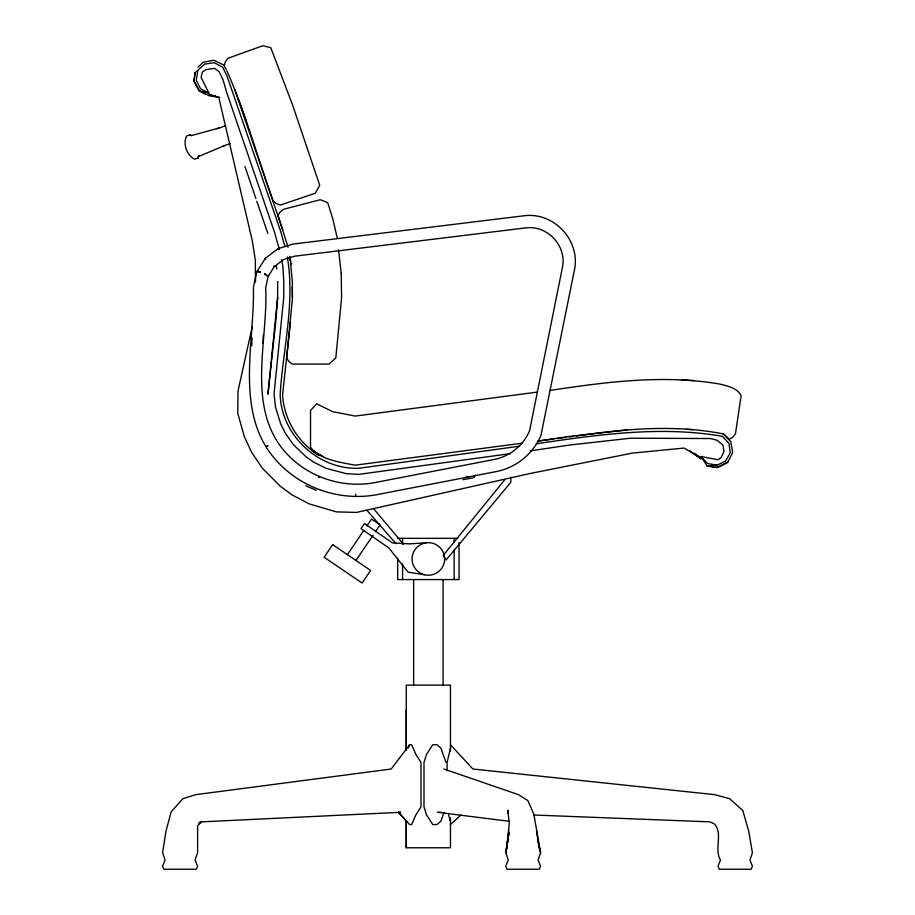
<?xml version="1.0" encoding="UTF-8"?>
<svg xmlns="http://www.w3.org/2000/svg" width="915" height="915" viewBox="0 0 915 915"><rect width="100%" height="100%" fill="white"/><g stroke="black" fill="none" stroke-linecap="round" stroke-linejoin="round"><path stroke-width="1.37" d="M406.26 709.8L406.26 750.163L406.26 685.129L450.454 685.129L450.454 751.055M292.32 297.615L292.354 280.596M277.6 298.45L277.6 297.592L267.946 394.228L275.77 321.554L277.6 298.45L277.657 281.568L277.657 282.415M355.638 495.793L355.649 494.317M694.222 453.154L700.959 458.072L684.145 448.064L632.254 453.119L530.311 473.444L356.473 512.423L336.388 511.874L309.281 503.913L292.114 494.958L280.15 486.117L262.399 468.228L251.888 452.765L244.397 436.855L237.763 413.328L238.003 391.048L252.197 326.987M255.502 281.992L255.342 260.203L252.334 240.988L218.788 97.448L208.952 94.737L215.7 95.858M506.773 848.651L509.255 823.649L507.848 810.244L508.351 814.247M292.48 297.878L286.704 357.948L288.671 361.265L292.228 364.079L329.057 364.079L335.805 357.948L341.581 297.821L341.204 273.265M290.455 321.817L282.586 394.937C283.993 419.447 297.924 442.414 318.797 455.27M284.897 246.432L280.47 230.763L226.897 75.705L222.654 67.15L214.179 62.712L204.708 64.084L195.009 72.754L194.037 81.241L199.31 90.905L205.612 94.188M195.009 72.754L194.026 81.252L199.31 90.905L208.952 93.17L201.117 77.375L202.284 72.205L205.932 69.586L214.522 68.328L219.062 71.656L223.008 79.719L226.828 92.873L274.614 232.57L279.361 249.418M443.969 769.023L518.485 794.666L527.875 800.625L533.834 814.178L540.582 852.677L538.1 860.043L540.582 866.185L539.347 869.25L507.024 869.25L505.789 866.185L508.271 860.043L505.789 852.677L508.729 831.197M506.899 848.651L507.287 845.963M507.871 841.937L508.26 839.249M508.832 835.223L509.22 832.536L508.74 835.223M252.06 337.829L251.762 345.801M505.789 852.677L508.282 837.911M197.857 70.752L196.245 80.165L200.477 88.732L208.952 93.17M263.108 343.228L263.245 335.245M268.152 276.376L265.693 287.733C268.324 342.473 244.648 410.4 288.236 455.293C310.311 477.973 343.4 488.404 374.498 482.663L494.432 459.433C509.975 456.31 523.437 445.331 529.591 430.713L562.519 266.974C566.694 245.712 547.445 225.193 525.976 227.858L294.653 256.189L283.524 259.608L274.317 266.642L268.118 276.422L264.504 273.722L268.118 276.422M318.82 477.447L319.038 476.658L318.832 477.436M450.454 748.115L447.103 762.458L447.103 770.773M198.807 155.401L197.857 158.055L194.54 159.199C186.649 155.081 182.863 144.101 186.534 135.992L189.851 134.848L191.395 135.614L218.971 128.031M443.924 812.646L440.904 821.178L437.015 824.541L432.761 824.541L426.539 814.968L423.988 806.847L423.988 762.458L426.539 754.337L432.761 744.753L437.015 744.753L440.904 748.115L445.994 762.458M408.204 748.115L409.611 744.753L411.624 744.753L415.833 754.337L421.003 762.458L421.003 806.847L415.833 814.968L411.624 824.541L409.611 824.541L398.425 812.291L400.701 812.291L201.552 821.864L198.601 823.957L200.133 822.036L197.594 825.993L197.606 852.677L195.101 860.043L197.606 866.185L196.359 869.25L163.842 869.25L162.596 866.185L165.089 860.043L162.596 852.677L165.958 831.197L171.174 811.834L182.886 798.704L195.684 794.666L391.174 769.023L409.611 744.753M474.05 477.527L475.194 475.079M198.601 156.499L197.857 158.055L198.601 156.499L224.987 145.439M530.197 450.878L570.011 444.987L630.744 438.194L710.337 438.537L717.131 440.275L723.056 445.17L723.868 451.575L721.123 457.649L717.886 459.696L700.959 456.494L707.055 465.861L717.966 467.451L727.722 462.327L732.618 452.468L730.753 441.625L723.285 434.076M265.316 258.339L256.795 271.744L253.432 287.321C254.747 345.298 232.948 416.76 279.372 463.768C304.318 489.399 341.695 501.191 376.843 494.683L496.776 471.465C516.3 467.531 533.216 453.749 540.948 435.38L574.563 269.319C580.282 240.176 553.907 212.063 524.478 215.711L293.166 244.042L277.966 248.708L265.316 258.339L265.647 259.036M347.391 554.639L363.735 530.563M366.858 525.976L371.524 519.102L380.068 524.901L375.39 531.775M355.924 560.438L373.057 535.218M504.645 479.929L443.272 555.359L446.085 559.991L510.867 482.251L510.696 477.173M197.915 67.287L203.004 62.323L213.836 60.276L223.798 64.965M450.454 824.541L460.84 815.116M198.601 823.957L201.563 821.864M727.722 462.327L716.456 467.634L707.055 465.861L716.925 465.22L725.584 461.137L730.181 452.765L728.958 443.295L722.393 436.341C660.619 425.544 597.632 434.705 536.213 443.798M216.844 128.763L225.662 125.721M222.86 146.171L230.408 143.564M472.952 477.847L462.841 479.7M537.883 441.064L568.764 436.501L627.37 429.924M519.571 446.188L358.874 468.286C318.271 469.715 281.351 435.311 280.15 394.674C282.918 349.05 295.259 302.705 287.299 256.966M510.57 453.6L358.543 474.405L345.916 473.581L326.14 468.343L313.651 462.121L306.308 457.008L293.36 444.621L285.697 433.813L280.711 423.977L275.518 407.084L274.043 394.022L283.73 297.604L283.776 281.168L282.849 266.093L281.591 259.688M537.208 392.112L355.226 416.073L332.66 411.647L316.659 403.801L310.517 410.549L310.517 447.366C321.302 460.051 339.82 462.281 355.226 465.163L522.488 443.146M549.858 390.442C606.05 381.99 663.718 374.269 720.254 384.151C727.963 386.29 737.113 387.823 741.116 395.692L735.466 433.744L732.652 437.301L729.335 439.269L723.788 433.996C675.362 424.388 624.854 428.746 576.347 436.043M538.077 441.087L553.678 439.028M556.503 438.662L566.431 437.359M569.267 436.981L573.522 436.421M425.955 542.858L409.428 543.842L392.341 542.881L364.513 523.563L361.013 528.607L388.841 547.925L408.056 572.161L424.423 574.734M397.67 538.329L457.82 538.329M441.202 812.291L437.519 812.291L509.506 821.338M406.26 847.77L406.26 820.663L406.26 847.77L450.454 847.77L450.454 817.896M533.628 815.002L709.937 821.864L714.478 823.957C723.342 833.828 713.746 848.983 720.494 860.043L718.035 866.185L719.27 869.25L751.181 869.25L752.405 866.185L749.957 860.043L752.405 852.677L748.722 831.197L742.797 810.553L729.655 798.704L714.729 794.666L472.906 769.023L450.454 744.753M681.858 379.988L694.233 380.594M686.021 429.284L692.861 429.627M466.524 476.463L468.869 476.635M273.928 266.597L273.997 265.956L273.974 266.562M219.737 97.402L208.952 95.732L200.477 91.294M716.925 465.22L707.524 463.447L700.959 456.494M316.281 490.223L305.747 485.819M189.851 134.848L191.384 135.614M313.342 450.935L322.926 456.574M312.209 450.763L318.191 454.858M689.738 450.786L700.959 459.067M398.425 812.291L406.809 821.476M366.926 510.307L396.001 543.693M373.56 508.614L403.378 544.105M226.234 69.551L224.255 65.983L225.181 62.209L227.652 58.4L262.777 45.75L270.771 47.683L292.628 105.122L319.712 185.265L315.286 193.248L280.39 205.04L276.124 203.496L273.196 200.991C257.55 157.689 245.506 112.922 226.897 70.752M238.197 98.728L246.192 121.066M234.903 89.956L282.792 229.951M244.923 166.427L255.914 198.578M256.829 201.254L267.832 233.417M278.206 249.475L277.966 248.708L278.137 249.498M448.613 814.968L450.454 821.178M288.065 247.222L277.988 215.437L279.956 212.12L283.513 209.306L320.341 199.722L327.707 202.672L332.866 219.12L337.155 237.648M537.608 839.249L540.582 852.677M538.466 844.625L538.992 847.313M289.678 256.326L291.245 264.321M276.296 266.265L276.822 268.987M536.51 831.197L539.827 851.339M289.552 256.829L290.192 260.947M290.615 263.692L292.217 280.116M338.561 250.001L341.204 273.345M292.32 286.944L292.48 297.878M459.044 542.595L459.044 579.572L397.67 579.572L397.67 558.241M454.137 538.329L454.137 542.595M454.137 549.698L454.137 579.572M443.089 579.572L443.089 685.129M413.626 579.572L413.626 685.129M402.577 538.329L402.577 544.013M402.577 563.926L402.577 579.572M332.671 544.642L324.116 557.235L362.088 583.027L370.644 570.434L332.671 544.642M267.729 445.559L266.665 446.463L267.729 445.559M258.407 271.412L257.252 271.606L260.512 272.087L258.407 271.412M418.063 571.543A16.264 16.264 0 0 0 444.416 561.558A16.264 16.264 0 0 0 422.593 543.727A16.264 16.264 0 0 0 418.063 571.543"/></g></svg>
